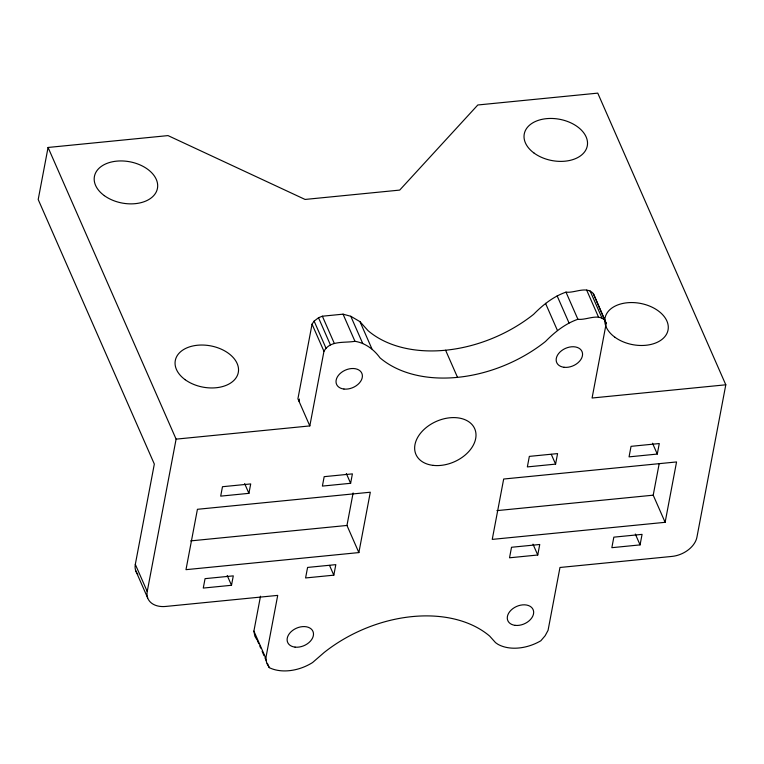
<?xml version="1.0" encoding="UTF-8"?>
<svg xmlns="http://www.w3.org/2000/svg" width="764" height="764" viewBox="0 0 764 764"><rect width="100%" height="100%" fill="white"/><g stroke="black" fill="none" stroke-linecap="round" stroke-linejoin="round"><path stroke-width="1.15" d="M260.505 596.187L253.896 631.102L265.805 658.234L266.751 663.257L269.272 667.631A38.639 26.644 -23.7 0 0 312.552 662.56L324.184 652.466A121.189 83.572 -23.7 0 1 489.676 636.106L495.569 642.677L497.851 644.253A38.639 26.644 -23.7 0 0 540.826 640.786L545.143 635.734L548.065 630.338L559.974 567.48L671.919 556.421A23.006 15.872 -23.7 0 0 696.93 537.178L725.8 384.798L597.763 93.132L477.806 104.983L399.706 190.093L305.075 199.442L168.023 135.6L48.065 147.462L38.2 199.519L154.328 464.063L135.314 564.376A23.006 15.872 -23.7 0 0 137.845 574.337M265.805 658.234L277.714 595.385L165.769 606.444A23.006 15.872 -23.7 0 1 147.232 591.508L176.102 439.138L48.065 147.462M231.502 585.281L233.287 575.865L205.058 578.654L203.272 588.07L231.502 585.281L227.214 575.512M248.921 493.343L250.707 483.927L222.477 486.716L220.691 496.132L248.921 493.343L244.633 483.574M725.8 384.798L592.081 398.015L606.215 323.401L593.332 293.529C586.246 285.774 574.69 293.3 565.99 292.134C553.384 296.508 542.822 304.931 533.587 314.357A121.189 83.572 -23.7 0 1 368.095 330.716L359.978 321.654L350.791 316.277L343.046 314.166L322.37 316.21L318.502 317.757L314.128 321.119L312.046 324.165L297.912 398.789L309.821 425.92L176.102 439.138M298.991 401.262L299.412 399.047M309.821 425.92L323.955 351.297C329.972 340.104 344.583 343.17 354.954 341.298C365.307 342.988 373.949 349.501 380.004 357.848A121.189 83.572 -23.7 0 0 545.496 341.489C554.731 332.063 565.293 323.64 577.899 319.266C586.599 320.431 598.155 312.906 605.241 320.66M350.619 483.297L352.405 473.881L324.175 476.669L322.398 486.085L350.619 483.297L346.331 473.527M333.82 575.168L335.816 564.644L307.586 567.432L305.59 577.956L333.82 575.168L329.532 565.398M358.87 552.582L370.311 492.217L197.427 509.301L185.986 569.667L358.87 552.582L346.961 525.451L353.121 492.942M537.751 555.008L539.747 544.484L511.517 547.272L509.531 557.796L537.751 555.008L532.986 544.149M555.581 464.12L557.577 453.596L529.347 456.385L527.351 466.909L555.581 464.12L551.293 454.351M640.07 544.894L642.066 534.37L613.836 537.159L611.849 547.683L640.07 544.894L635.314 534.036M657.279 454.064L659.275 443.55L631.045 446.338L629.058 456.862L657.279 454.064L652.513 443.216M665.129 522.309L676.56 461.943L503.677 479.028L492.245 539.394L665.129 522.309L653.21 495.177L659.151 463.834M190.656 540.902L346.961 525.451M496.906 510.629L653.21 495.177M256.857 639.621L254.842 636.125L253.896 631.102M606.215 323.401L593.332 293.529M590.085 290.912L601.994 318.044M586.666 290.091L598.575 317.222M565.99 292.134L577.899 319.266M557.137 295.888L569.046 323.019M545.515 303.318L557.424 330.449M445.593 350.227L457.512 377.359M359.978 321.654L371.887 348.785M350.791 316.277L362.699 343.408M343.046 314.166L354.954 341.298M322.37 316.21L334.279 343.342M318.502 317.757L330.411 344.889M314.128 321.119L326.037 348.25M312.046 324.165L323.955 351.297M257.363 640.499L258.795 643.756M259.75 645.924L260.696 648.101M262.128 651.358L264.029 655.693M264.984 657.861L266.416 661.118M267.371 663.295L269.272 667.631M135.314 564.376L147.232 591.508M135.734 570.756L147.643 597.887M515.222 625.363A13.8 9.512 -23.7 0 0 533.587 611.238A13.8 9.512 -23.7 0 0 512.615 608.803A13.8 9.512 -23.7 0 0 515.222 625.363M564.119 367.293A13.8 9.512 -23.7 0 0 582.483 353.159A13.8 9.512 -23.7 0 0 561.511 350.724A13.8 9.512 -23.7 0 0 564.119 367.293M185.184 379.727A32.069 20.991 10.7 0 0 237.738 374.532A32.069 20.991 10.7 0 0 197.465 345.242A32.069 20.991 10.7 0 0 185.184 379.727M433.121 465.371A32.069 22.108 -23.7 0 0 475.81 432.539A32.069 22.108 -23.7 0 0 427.066 426.875A32.069 22.108 -23.7 0 0 433.121 465.371M295.057 647.127A13.8 9.512 -23.7 0 0 313.421 632.993A13.8 9.512 -23.7 0 0 292.459 630.558A13.8 9.512 -23.7 0 0 295.057 647.127M343.953 389.048A13.8 9.512 -23.7 0 0 362.317 374.923A13.8 9.512 -23.7 0 0 341.355 372.488A13.8 9.512 -23.7 0 0 343.953 389.048M104.324 195.641A32.069 20.991 10.7 0 0 156.878 190.446A32.069 20.991 10.7 0 0 116.605 161.147A32.069 20.991 10.7 0 0 104.324 195.641M614.924 337.249A32.069 20.991 10.7 0 0 667.488 332.063A32.069 20.991 10.7 0 0 627.206 302.764A32.069 20.991 10.7 0 0 614.924 337.249M534.16 153.153A32.069 20.991 10.7 0 0 586.723 147.958A32.069 20.991 10.7 0 0 546.441 118.659A32.069 20.991 10.7 0 0 534.16 153.153"/></g></svg>
